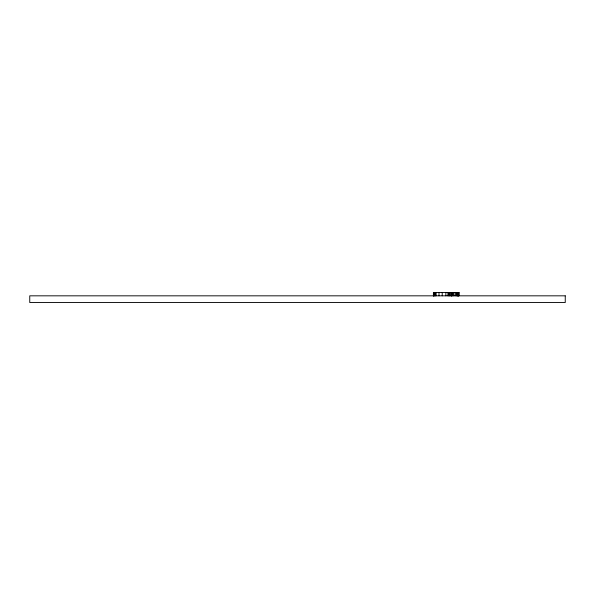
<?xml version="1.0" encoding="UTF-8"?>
<svg xmlns="http://www.w3.org/2000/svg" width="595" height="595" viewBox="0 0 595 595"><rect width="100%" height="100%" fill="white"/><g stroke="black" fill="none" stroke-linecap="round" stroke-linejoin="round"><path stroke-width="0.89" d="M458.983 292.48L433.405 292.48L433.405 295.827M458.857 292.48L458.857 295.827M458.805 292.48L458.805 295.827M458.693 292.48L458.693 295.827M458.284 292.48L458.284 295.827M458.09 292.48L458.09 295.827M457.741 292.48L457.741 295.827M457.399 292.48L457.399 295.827M457.25 292.48L457.287 295.827M456.796 292.48L456.796 295.827M456.045 292.48L456.045 295.827M454.997 292.48L454.997 295.827M453.539 292.48L453.539 295.827M452.594 292.48L452.594 295.827M451.843 292.48L451.843 295.827M451.679 295.827L451.679 292.48L451.575 295.827M451.449 292.48L451.441 295.827M450.891 292.48L450.891 295.827M449.88 292.48L449.88 295.827M449.307 292.48L449.307 295.827M448.682 292.48L448.682 295.827M447.901 292.48L447.901 295.827M445.856 292.48L445.856 295.827M442.211 292.48L442.211 295.827M439.006 292.48L439.006 295.827M436.135 292.48L436.135 295.827M435.265 292.48L435.265 295.827M434.99 292.48L434.99 295.827M434.387 292.48L434.387 295.827M433.941 292.48L433.941 295.827M433.911 292.48L433.852 295.827M433.74 292.48L433.74 295.827L433.591 292.48M433.517 292.48L433.517 295.827M565.25 295.827L29.75 295.827L29.75 302.52L565.25 302.52L565.25 295.827"/></g></svg>
